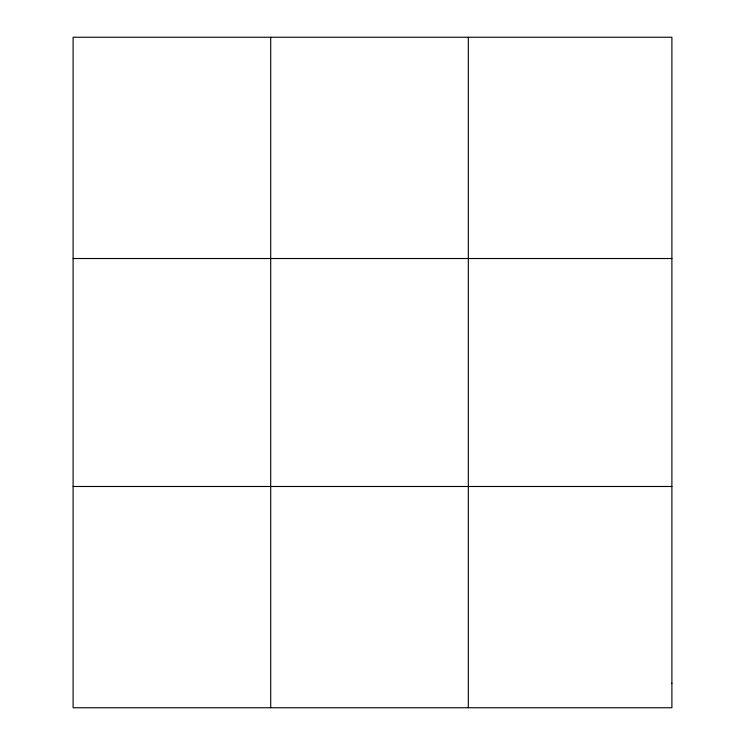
<?xml version="1.0" encoding="UTF-8"?>
<svg xmlns="http://www.w3.org/2000/svg" width="745" height="745" viewBox="0 0 745 745"><rect width="100%" height="100%" fill="white"/><g stroke="black" fill="none" stroke-linecap="round" stroke-linejoin="round"><path stroke-width="1.12" d="M270.705 707.75L270.705 37.25M468.307 707.75L468.307 37.25M73.103 258.515L671.897 258.515M73.103 486.485L671.897 486.485M671.897 683.165L671.897 707.75L73.103 707.75L73.103 37.25L671.897 37.25L671.897 683.165"/></g></svg>
